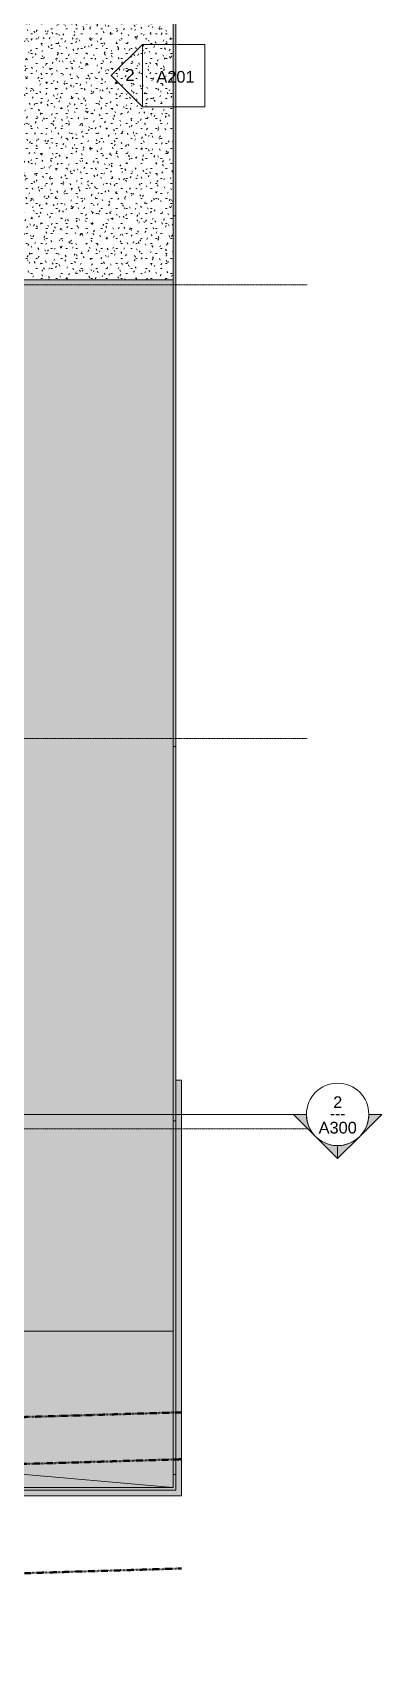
# Model space of a CAD drawing. Header units: inches. Extents: x -4250 to -935, y 9756 to 12395.
# Drawn here: x -2042 to -1773, y 9767 to 11010 of the extents above; entities that cross this region are included whole.
import ezdxf

# ---------------------------------------------------------------- set-up
doc = ezdxf.new("R2010")
doc.units = ezdxf.units.IN
doc.header["$MEASUREMENT"] = 0
doc.linetypes.add('Double Dash 3_8_', pattern=[1, 0.375, -0.125, 0.125, -0.125, 0.125, -0.125])
doc.linetypes.add('Grid Line 1_2_', pattern=[0.875, 0.5, -0.125, 0.125, -0.125])
for name, color, linetype, lineweight in [('0-1', 7, 'Continuous', 5), ('A-FLOR', 192, 'Continuous', 13), ('A-FLOR-4', 192, 'Continuous', 9), ('A-FLOR-PATT-1', 8, 'Continuous', 9), ('A-WALL-1', 113, 'Continuous', 5), ('A-WALL-2', 113, 'Continuous', 9), ('C-PROP-LINE', 91, 'Double Dash 3_8_', 50), ('C-TOPO', 7, 'Continuous', 9), ('G-ANNO-SYMB-2', 111, 'Continuous', 9), ('S-FNDN-1', 32, 'Continuous', 5), ('S-FNDN-2', 32, 'Continuous', 9), ('S-GRID-1', 1, 'Grid Line 1_2_', 9)]:
    doc.layers.add(name, color=color, linetype=linetype, lineweight=lineweight)
doc.styles.add('Arial', font='arial.ttf', dxfattribs={"height": 9})
doc.styles.add('Century Gothic_1', font='ufonts.com_century-gothic.ttf', dxfattribs={"height": 9})
pattern_1 = [(0, (0, 0), (15.36, 3.84), [1.267, -10.253, 1.267, -10.253, -61.44]), (0, (0, 0), (15.36, 3.84), [-23.04, 1.267, -21.773, 1.267, -10.253, -26.88]), (0, (0, 0), (15.36, 3.84), [-57.6, 1.267, -6.413, 1.267, -17.933]), (120, (5.76, 1.92), (-11.0055376, 11.3821502), [1.267, -10.253, 1.267, -10.253, -61.44]), (120, (5.76, 1.92), (-11.0055376, 11.3821502), [-23.04, 1.267, -21.773, 1.267, -10.253, -26.88]), (120, (5.76, 1.92), (-11.0055376, 11.3821502), [-57.6, 1.267, -6.413, 1.267, -17.933]), (240, (7.68, 9.6), (-4.3544624, -15.2221502), [1.267, -10.253, 1.267, -10.253, -61.44]), (240, (7.68, 9.6), (-4.3544624, -15.2221502), [-23.04, 1.267, -21.773, 1.267, -10.253, -26.88]), (240, (7.68, 9.6), (-4.3544624, -15.2221502), [-57.6, 1.267, -6.413, 1.267, -17.933])]

# ---------------------------------------------------------------- blocks, each defined once
blk = doc.blocks.new('CTR  - Topography_rvt-1-FLOOR PLAN - ROOF')
at = {"layer": 'C-TOPO'}
blk.add_line((-1926.9, 9891.2), (-1927.1, 9891.2), dxfattribs=at)
blk = doc.blocks.new('Family - ___-1878357-FLOOR PLAN - ROOF')
at = {"layer": 'C-PROP-LINE'}
for p, q in [((-3867.1, 9891), (-1926.9, 9949.1)), ((-3927.1, 9853.2), (-1926.9, 9913)), ((-3987, 9767.3), (-1926.9, 9829))]:
    blk.add_line(p, q, dxfattribs=at)
blk = doc.blocks.new('Section - Section Head - Filled-22785-FLOOR PLAN - ROOF')
at = {"layer": 'G-ANNO-SYMB-2'}
h = blk.add_hatch(color=256, dxfattribs=at)
edge = h.paths.add_edge_path(flags=0)
edge.add_line((-0.427, 0.177), (-0.25, 0.354))
edge.add_line((-0.25, 0.354), (-0.25, 0.25))
edge.add_arc((-0.25, 0), 0.25, 90, 135)
h = blk.add_hatch(color=256, dxfattribs=at)
edge = h.paths.add_edge_path(flags=0)
edge.add_arc((-0.25, 0), 0.25, 45, 90)
edge.add_line((-0.25, 0.25), (-0.25, 0.354))
edge.add_line((-0.25, 0.354), (-0.073, 0.177))
h = blk.add_hatch(color=256, dxfattribs=at)
edge = h.paths.add_edge_path(flags=0)
edge.add_arc((-0.25, 0), 0.25, 137.9216, 180)
edge.add_line((-0.5, 0), (-0.604, 0))
edge.add_line((-0.604, 0), (-0.436, 0.168))
h = blk.add_hatch(color=256, dxfattribs=at)
edge = h.paths.add_edge_path(flags=0)
edge.add_line((-0.064, 0.168), (0.104, 0))
edge.add_line((0.104, 0), (0, 0))
edge.add_arc((-0.25, 0), 0.25, 0, 42.0784)
for p, q in [((-0.25, 0.354), (-0.427, 0.177)), ((-0.25, 0.25), (-0.25, 0.354)), ((-0.073, 0.177), (-0.25, 0.354)), ((-0.25, 0.354), (-0.25, 0.25)), ((-0.436, 0.168), (-0.604, 0)), ((0.104, 0), (-0.064, 0.168)), ((-0.604, 0), (-0.5, 0)), ((0, 0), (0.104, 0))]:
    blk.add_line(p, q, dxfattribs=at)
for start, end in [(360, 180), (137.9216, 180), (90, 135), (45, 90), (0, 42.0784), (180, 360)]:
    blk.add_arc((-0.25, 0), 0.25, start, end, dxfattribs=at)
blk = doc.blocks.new('Elevation - Detail Number-151647-FLOOR PLAN - ROOF')
at = {"layer": 'G-ANNO-SYMB-2'}
for p, q in [((0.25, 0.25), (-0.25, 0.25)), ((-0.25, 0.25), (-0.25, -0.25)), ((0.25, -0.25), (0.25, 0.25)), ((-0.25, -0.25), (0.25, -0.25))]:
    blk.add_line(p, q, dxfattribs=at)
blk = doc.blocks.new('Elevation - Detail Number-151370-FLOOR PLAN - ROOF')
at = {"layer": 'G-ANNO-SYMB-2'}
for p, q in [((0, 0.25), (-0.25, 0)), ((0.25, 0), (0, 0.25)), ((-0.25, 0), (0.25, 0))]:
    blk.add_line(p, q, dxfattribs=at)

msp = doc.modelspace()

# ---------------------------------------------------------------- hatches: boundary and pattern name
at = {"layer": 'A-FLOR-PATT-1'}
h = msp.add_hatch(dxfattribs=at)
h.set_pattern_fill('FP_14', color=256, style=0, pattern_type=2)
h.set_pattern_definition(pattern_1)
h.paths.add_polyline_path([(-2060.9, 10820), (-1933.3, 10820), (-1933.3, 11049.4), (-2099.3, 11049.4), (-2099.3, 10858), (-2061.4, 10858), (-2061.4, 10820)], flags=0)
h = msp.add_hatch(dxfattribs=at)
h.set_pattern_fill('FP_14', color=256, style=0, pattern_type=2)
h.set_pattern_definition(pattern_1)
h.paths.add_polyline_path([(-2061.4, 10011.6), (-1933.3, 10011.6), (-1933.3, 10820), (-2061.4, 10820), (-2061.4, 10012.8)], flags=0)
h = msp.add_hatch(dxfattribs=at)
h.set_pattern_fill('FP_14', color=256, style=0, pattern_type=2)
h.set_pattern_definition(pattern_1)
h.paths.add_polyline_path([(-1933.3, 9891.2), (-1933.3, 10011.6), (-2061.4, 10011.6), (-2061.4, 9973.6), (-2061.9, 9973.6), (-2061.9, 9902.6), (-1938.3, 9891.6)], flags=0)
h.paths.add_polyline_path([(-2330.5, 9926.3), (-2330.5, 9955), (-2369.1, 9955), (-2369.1, 9973.6), (-2452.5, 9973.6), (-2452.5, 9937.1), (-2396.1, 9932.1)], flags=0)
h = msp.add_hatch(dxfattribs=at)
h.set_pattern_fill('FP_20', color=256, style=0, pattern_type=2)
h.set_pattern_definition([(359.999, (0.564, 6.371), (15.360067, 3.8397319), [1.267, -10.253, 1.267, -10.253, -61.44]), (359.999, (0.564, 6.371), (15.360067, 3.8397319), [-23.04, 1.267, -21.773, 1.267, -10.253, -26.88]), (359.999, (0.564, 6.371), (15.360067, 3.8397319), [-57.6, 1.267, -6.413, 1.267, -17.933]), (120.002, (6.324, 8.291), (-11.0059349, 11.381766), [1.267, -10.252, 1.267, -10.252, -61.437]), (120.002, (6.324, 8.291), (-11.0059349, 11.381766), [-23.039, 1.267, -21.772, 1.267, -10.252, -26.879]), (120.002, (6.324, 8.291), (-11.0059349, 11.381766), [-57.597, 1.267, -6.412, 1.267, -17.932]), (239.998, (8.244, 15.97), (-4.3544938, -15.2211322), [1.267, -10.252, 1.267, -10.252, -61.436]), (239.998, (8.244, 15.97), (-4.3544938, -15.2211322), [-23.039, 1.267, -21.772, 1.267, -10.252, -26.878]), (239.998, (8.244, 15.97), (-4.3544938, -15.2211322), [-57.597, 1.267, -6.412, 1.267, -17.932])])
h.paths.add_polyline_path([(-1933.3, 9891.2), (-2061.9, 9902.6), (-2061.9, 9891.2), (-1938.3, 9891.2)], flags=0)
h.paths.add_polyline_path([(-2330.5, 9891.2), (-2253.9, 9891.2), (-2253.9, 9914.2), (-2330.5, 9914.2), (-2330.5, 9926.3), (-2452.5, 9937.1), (-2452.5, 9891.2)], flags=0)
h.paths.add_polyline_path([(-3597.9, 9939.2), (-3329.1, 9939.2), (-3329.1, 9973.6), (-3463.1, 9973.6), (-3597.9, 9943.4)], flags=0)
h.paths.add_polyline_path([(-3335.1, 9941), (-3336.2, 9941.1), (-3337.1, 9941.5), (-3338, 9942.2), (-3338.6, 9943), (-3339, 9944), (-3339.1, 9945), (-3339, 9946), (-3338.6, 9947), (-3338, 9947.8), (-3337.1, 9948.5), (-3336.2, 9948.9), (-3335.1, 9949), (-3334.1, 9948.9), (-3333.1, 9948.5), (-3332.3, 9947.8), (-3331.7, 9947), (-3331.3, 9946), (-3331.1, 9945), (-3331.3, 9944), (-3331.7, 9943), (-3332.3, 9942.2), (-3333.1, 9941.5), (-3334.1, 9941.1), (-3334.6, 9941.1)], flags=0)
at = {"layer": 'A-WALL-1'}
for points in [[(-1931.3, 9884.9), (-1927.1, 9884.9), (-1927.1, 10204.6), (-1931.3, 10204.6), (-1931.3, 9889.2)], [(-1938.3, 9884.9), (-1931.3, 9884.9), (-1931.3, 9889.2), (-3830.8, 9889.2), (-3830.8, 9884.9), (-1938.9, 9884.9)]]:
    msp.add_hatch(color=256, dxfattribs=at).paths.add_polyline_path(points, flags=0)
at = {"layer": 'S-FNDN-1'}
for points in [[(-1933.3, 10869.2), (-1931.3, 10869.2), (-1931.3, 11157.2), (-1933.3, 11157.2), (-1933.3, 11018.3)], [(-1931.3, 10461.2), (-1931.3, 10869.2), (-1933.3, 10869.2), (-1933.3, 10461.2)], [(-1933.3, 10173.2), (-1931.3, 10173.2), (-1931.3, 10461.2), (-1933.3, 10461.2), (-1933.3, 10204.6)], [(-1933.3, 9901.2), (-1931.3, 9901.2), (-1931.3, 10173.2), (-1933.3, 10173.2), (-1933.3, 9914.2)], [(-2701.2, 9889.2), (-1931.3, 9889.2), (-1931.3, 9901.2), (-1933.3, 9901.2), (-1933.3, 9891.2), (-3819.3, 9891.2), (-3819.3, 9889.2), (-2706.8, 9889.2)]]:
    msp.add_hatch(color=256, dxfattribs=at).paths.add_polyline_path(points, flags=0)

# ---------------------------------------------------------------- linework, layer by layer
at = {"layer": 'A-FLOR'}
for p, q in [((-2061.4, 10820), (-1933.3, 10820)), ((-2061.4, 10011.6), (-1933.3, 10011.6)), ((-1933.3, 9891.2), (-2061.9, 9902.6))]:
    msp.add_line(p, q, dxfattribs=at)
at = {"layer": 'A-FLOR-4'}
for p in [(-1933.3, 12087.2), (-3830.8, 9891.2)]:
    msp.add_line(p, (-1933.3, 9891.2), dxfattribs=at)
at = {"layer": 'A-WALL-2'}
for p, q in [((-1931.3, 9889.2), (-1931.3, 10204.6)), ((-1931.3, 10204.6), (-1927.1, 10204.6)), ((-1927.1, 10204.6), (-1927.1, 9884.9)), ((-3830.8, 9889.2), (-1931.3, 9889.2)), ((-1927.1, 9884.9), (-3830.8, 9884.9))]:
    msp.add_line(p, q, dxfattribs=at)
at = {"layer": 'G-ANNO-SYMB-2'}
msp.add_line((-1830.9, 10178.2), (-4072, 10178.2), dxfattribs=at)
at = {"layer": 'S-FNDN-2'}
for p, q in [((-1931.3, 12087.2), (-1931.3, 10204.6)), ((-1933.3, 10869.2), (-1931.3, 10869.2)), ((-1933.3, 10461.2), (-1931.3, 10461.2)), ((-1933.3, 10173.2), (-1931.3, 10173.2)), ((-1933.3, 9901.2), (-1931.3, 9901.2))]:
    msp.add_line(p, q, dxfattribs=at)
at = {"layer": 'S-GRID-1'}
for p, q in [((-1830.2, 10816.2), (-4168.7, 10816.2)), ((-1830.2, 10467.2), (-4168.7, 10467.2)), ((-1830.2, 10167.2), (-4168.7, 10167.2))]:
    msp.add_line(p, q, dxfattribs=at)

# ---------------------------------------------------------------- block references
at = {"layer": '0-1'}
msp.add_blockref('CTR  - Topography_rvt-1-FLOOR PLAN - ROOF', (0, 0), dxfattribs=at)
at = {"layer": 'C-PROP-LINE'}
msp.add_blockref('Family - ___-1878357-FLOOR PLAN - ROOF', (0, 0), dxfattribs=at)
at = {"layer": 'G-ANNO-SYMB-2', "xscale": 95.99999999999994, "yscale": 95.99999999999994, "zscale": 95.99999999999994}
for name, p, rotation in [('Elevation - Detail Number-151370-FLOOR PLAN - ROOF', (-1957.1, 10977), 90.00000000000037), ('Section - Section Head - Filled-22785-FLOOR PLAN - ROOF', (-1830.9, 10178.2), 180)]:
    msp.add_blockref(name, p, dxfattribs=dict(at, rotation=rotation))
msp.add_blockref('Elevation - Detail Number-151647-FLOOR PLAN - ROOF', (-1933.1, 10977), dxfattribs=at)

# ---------------------------------------------------------------- texts
at = {"layer": 'G-ANNO-SYMB-2', "char_height": 9, "attachment_point": 1}
for s, insert, width, style in [('2', (-1970.1, 10982), 8.484, 'Arial'), ('A201', (-1946.3, 10980.6), 35.754, 'Arial'), ('2', (-1810.3, 10192.1), 8.484, 'Arial'), ('A300', (-1821.5, 10172.5), 35.754, 'Arial'), ('---', (-1812.9, 10183.6), 15.453, 'Century Gothic_1')]:
    msp.add_mtext(s, dxfattribs=dict(at, insert=insert, width=width, style=style))

doc.saveas('drawing.dxf')
